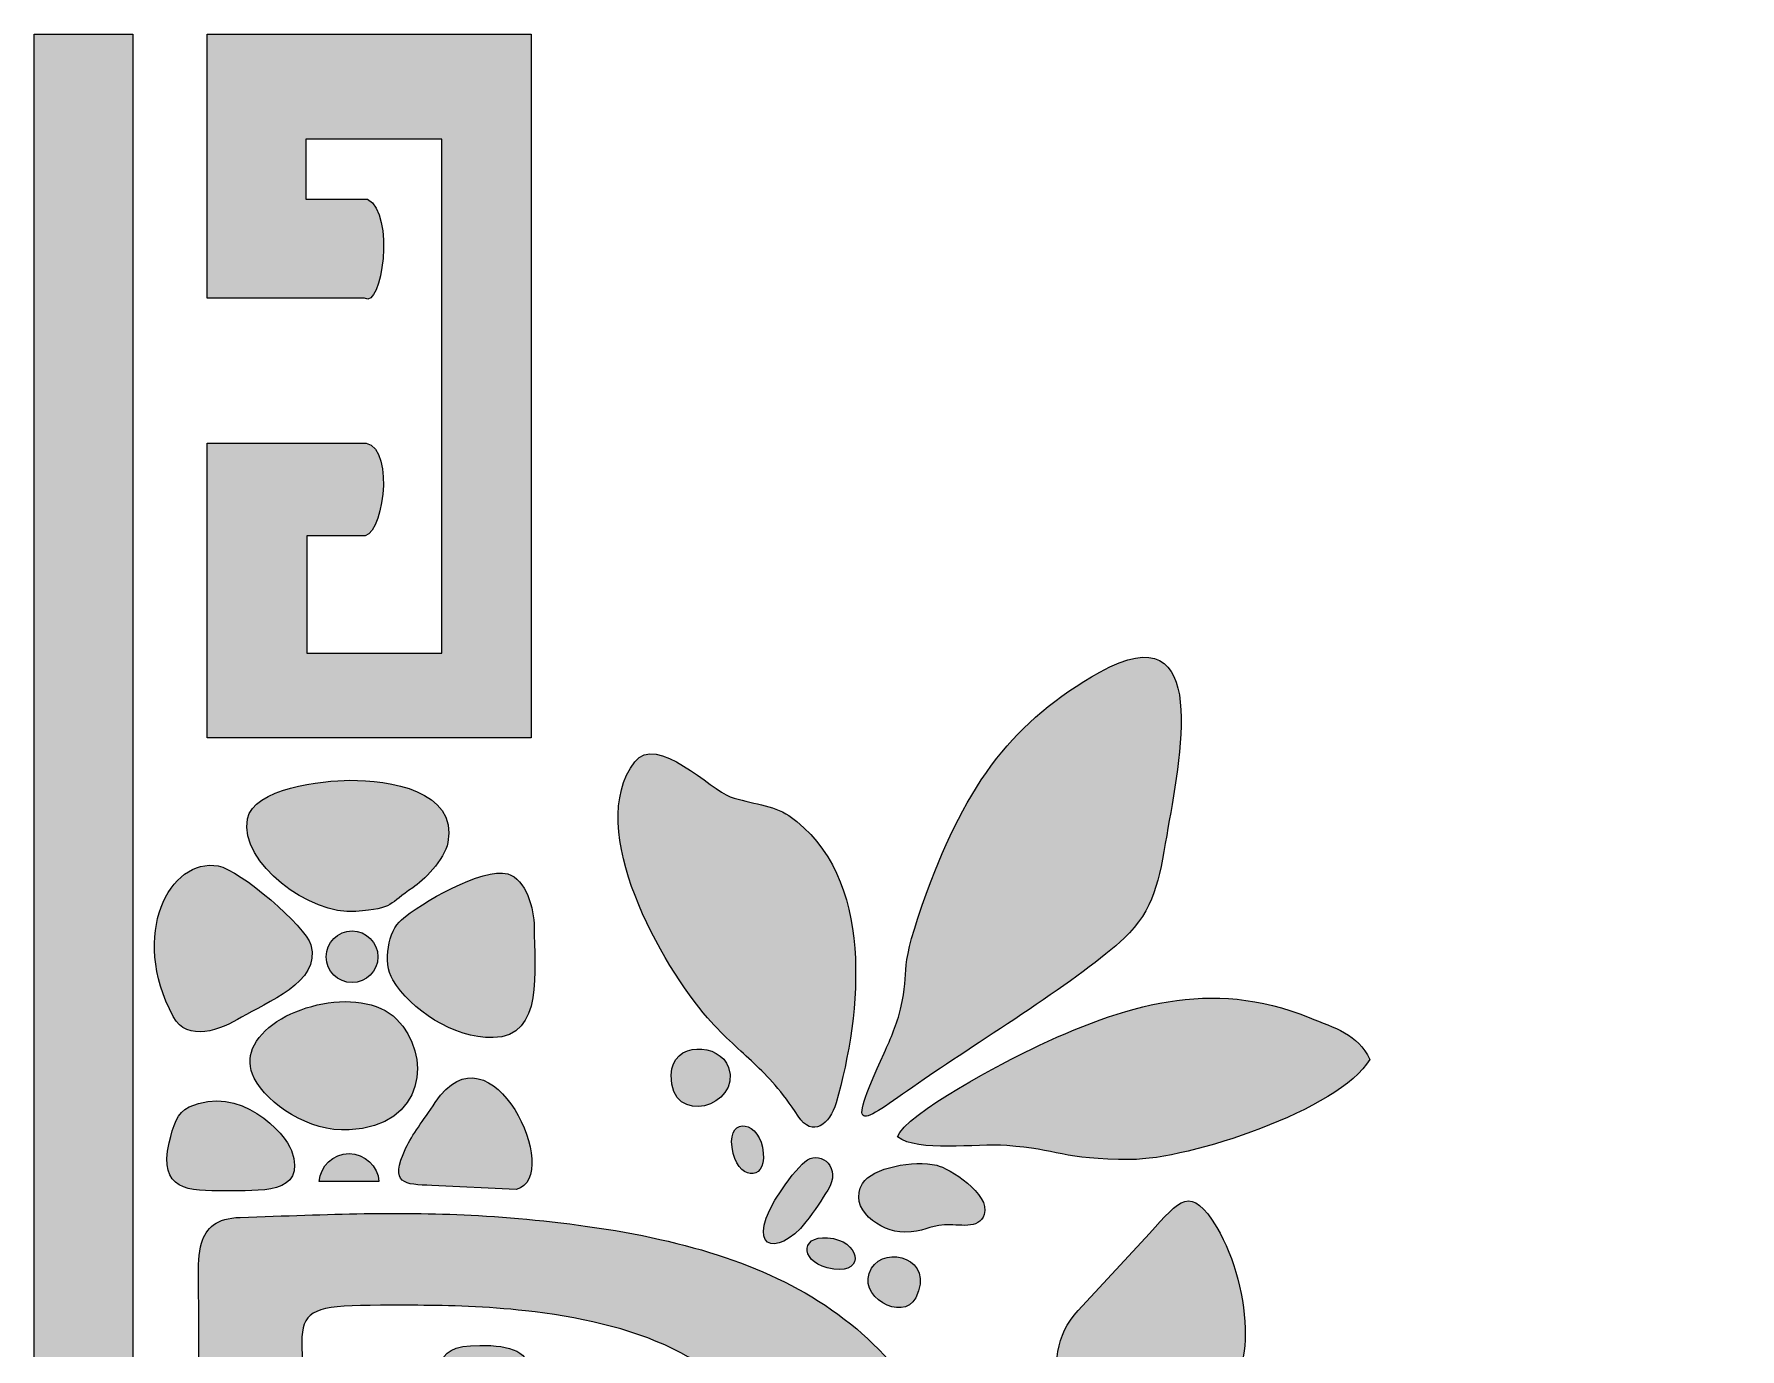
# Model space of a CAD drawing. Header units: inches. Extents: x -184 to 779, y -61 to 902.
# Drawn here: x -184 to 108.8, y 676.2 to 901.8 of the extents above; entities that cross this region are included whole.
import ezdxf

# ---------------------------------------------------------------- set-up
doc = ezdxf.new("R2010")
doc.units = ezdxf.units.IN
doc.header["$MEASUREMENT"] = 0
doc.layers.add('图层 1', color=7, linetype='Continuous')

# ---------------------------------------------------------------- blocks, each defined once
blk = doc.blocks.new('block 2')
at = {"layer": '图层 1', "true_color": 0xffffff}
h = blk.add_hatch(color=7, dxfattribs=at)
h.dxf.hatch_style = 2
edge = h.paths.add_edge_path()
edge.add_spline(control_points=[(145.19, 27.22), (145.19, 27.22), (75.01, 27.22), (75.01, 27.22), (80.39, 20.59), (79.81, 18.74), (81.5, 10.53), (81.5, 10.53), (128.64, 10.53), (128.64, 10.53), (128.64, 10.53), (128.64, -43.85), (128.64, -43.85), (128.64, -43.85), (-3.48, -43.85), (-3.48, -43.85), (-3.48, -43.85), (-3.48, -30.03), (-3.48, -30.03), (-3.48, -28.47), (-4.75, -27.2), (-6.31, -27.2), (-6.31, -27.2), (-15.21, -27.2), (-15.21, -27.2), (-16.77, -27.2), (-18.04, -28.47), (-18.04, -30.03), (-18.04, -30.03), (-18.04, -43.85), (-18.04, -43.85), (-18.04, -43.85), (-167.01, -43.85), (-167.01, -43.85), (-167.01, -43.85), (-167.01, 104.8), (-167.01, 104.8), (-167.01, 104.8), (-153.7, 104.8), (-153.7, 104.8), (-152.15, 104.8), (-150.88, 106.07), (-150.88, 107.62), (-150.88, 107.62), (-150.88, 116.54), (-150.88, 116.54), (-150.88, 118.08), (-152.15, 119.36), (-153.7, 119.36), (-153.7, 119.36), (-167.01, 119.36), (-167.01, 119.36), (-167.01, 119.36), (-167.01, 251.48), (-167.01, 251.48), (-167.01, 251.48), (-113.15, 251.48), (-113.15, 251.48), (-113.15, 251.48), (-113.15, 204.33), (-113.15, 204.33), (-104.94, 202.65), (-103.08, 203.23), (-96.46, 197.85), (-96.46, 197.85), (-96.46, 268.03), (-96.46, 268.03), (-96.46, 268.03), (-167.01, 268.03), (-167.01, 268.03), (-167.01, 268.03), (-167.01, 901.77), (-167.01, 901.77), (-167.01, 901.77), (-183.96, 901.77), (-183.96, 901.77), (-183.96, 901.77), (-183.96, -52.32), (-183.96, -52.32), (-183.96, -52.32), (-183.96, -60.8), (-183.96, -60.8), (-183.96, -60.8), (-175.49, -60.8), (-175.49, -60.8), (-175.49, -60.8), (778.94, -60.8), (778.94, -60.8), (778.94, -60.8), (778.94, -43.85), (778.94, -43.85), (778.94, -43.85), (145.19, -43.85), (145.19, -43.85), (145.19, -43.85), (145.19, 27.22), (145.19, 27.22)], knot_values=[0, 0, 0, 0, 1, 1, 1, 2, 2, 2, 3, 3, 3, 4, 4, 4, 5, 5, 5, 6, 6, 6, 7, 7, 7, 8, 8, 8, 9, 9, 9, 10, 10, 10, 11, 11, 11, 12, 12, 12, 13, 13, 13, 14, 14, 14, 15, 15, 15, 16, 16, 16, 17, 17, 17, 18, 18, 18, 19, 19, 19, 20, 20, 20, 21, 21, 21, 22, 22, 22, 23, 23, 23, 24, 24, 24, 25, 25, 25, 26, 26, 26, 27, 27, 27, 28, 28, 28, 29, 29, 29, 30, 30, 30, 31, 31, 31, 32, 32, 32, 32], degree=3, periodic=1)
h = blk.add_hatch(color=7, dxfattribs=at)
h.dxf.hatch_style = 2
edge = h.paths.add_edge_path()
edge.add_spline(control_points=[(-98.65, 901.8), (-98.65, 901.8), (-154.26, 901.8), (-154.26, 901.8), (-154.26, 901.8), (-154.26, 856.51), (-154.26, 856.51), (-154.26, 856.51), (-127.25, 856.51), (-127.25, 856.51), (-124.26, 854.45), (-121.96, 871.02), (-126.72, 873.46), (-126.72, 873.46), (-137.32, 873.46), (-137.32, 873.46), (-137.32, 873.46), (-137.32, 883.79), (-137.32, 883.79), (-137.32, 883.79), (-114.01, 883.79), (-114.01, 883.79), (-114.01, 883.79), (-114.01, 795.6), (-114.01, 795.6), (-114.01, 795.6), (-137.18, 795.6), (-137.18, 795.6), (-137.18, 795.6), (-137.18, 815.73), (-137.18, 815.73), (-137.18, 815.73), (-127.78, 815.73), (-127.78, 815.73), (-124.24, 814.68), (-121.82, 830.48), (-126.98, 831.62), (-126.98, 831.62), (-154.27, 831.62), (-154.27, 831.62), (-154.27, 831.62), (-154.27, 781.03), (-154.27, 781.03), (-154.27, 781.03), (-98.65, 781.03), (-98.65, 781.03), (-98.65, 781.03), (-98.65, 901.8), (-98.65, 901.8)], knot_values=[0, 0, 0, 0, 1, 1, 1, 2, 2, 2, 3, 3, 3, 4, 4, 4, 5, 5, 5, 6, 6, 6, 7, 7, 7, 8, 8, 8, 9, 9, 9, 10, 10, 10, 11, 11, 11, 12, 12, 12, 13, 13, 13, 14, 14, 14, 15, 15, 15, 16, 16, 16, 16], degree=3, periodic=1)
h = blk.add_hatch(color=7, dxfattribs=at)
h.dxf.hatch_style = 2
edge = h.paths.add_edge_path()
edge.add_spline(control_points=[(-31.2, 722.48), (-21.9, 728.86), (-3.91, 739.98), (3.12, 746.67), (8.27, 751.56), (9.12, 756.64), (10.43, 764.3), (12.62, 777.17), (18.31, 803.11), (-1.07, 792.31), (-8.59, 788.12), (-14.22, 783.27), (-18.7, 777.56), (-23.74, 771.15), (-27.35, 763.68), (-30.61, 754.85), (-35.96, 740.39), (-33.48, 742.05), (-35.25, 734.52), (-35.83, 732.05), (-36.92, 729.46), (-38.06, 726.97), (-45.15, 711.51), (-42.08, 715.03), (-31.2, 722.48)], knot_values=[0, 0, 0, 0, 1, 1, 1, 2, 2, 2, 3, 3, 3, 4, 4, 4, 5, 5, 5, 6, 6, 6, 7, 7, 7, 8, 8, 8, 8], degree=3, periodic=1)
h = blk.add_hatch(color=7, dxfattribs=at)
h.dxf.hatch_style = 2
edge = h.paths.add_edge_path()
edge.add_spline(control_points=[(-60.4, 725.2), (-57.98, 722.94), (-55.64, 720.48), (-52.81, 716.12), (-50.39, 712.36), (-47.36, 714.75), (-46.31, 718.43), (-41.9, 733.87), (-39.49, 757.38), (-54.43, 767.7), (-57.18, 769.61), (-60.88, 769.65), (-64.48, 770.95), (-67.75, 772.14), (-77.16, 781.81), (-80.87, 776.94), (-89.65, 765.4), (-76.14, 741.87), (-68.36, 733.02), (-65.27, 729.5), (-62.79, 727.45), (-60.4, 725.2)], knot_values=[0, 0, 0, 0, 1, 1, 1, 2, 2, 2, 3, 3, 3, 4, 4, 4, 5, 5, 5, 6, 6, 6, 7, 7, 7, 7], degree=3, periodic=1)
h = blk.add_hatch(color=7, dxfattribs=at)
h.dxf.hatch_style = 2
edge = h.paths.add_edge_path()
edge.add_spline(control_points=[(-128.74, 751.24), (-122.08, 751.78), (-123.09, 752.61), (-118.97, 755.34), (-117.24, 756.48), (-113.52, 760.08), (-112.95, 763.11), (-111.25, 772.08), (-123.11, 773.77), (-129.79, 773.77), (-134.45, 773.77), (-146.39, 772.38), (-147.34, 767.13), (-148.7, 759.57), (-136.64, 750.61), (-128.74, 751.24)], knot_values=[0, 0, 0, 0, 1, 1, 1, 2, 2, 2, 3, 3, 3, 4, 4, 4, 5, 5, 5, 5], degree=3, periodic=1)
h = blk.add_hatch(color=7, dxfattribs=at)
h.dxf.hatch_style = 2
edge = h.paths.add_edge_path()
edge.add_spline(control_points=[(-148.35, 733.12), (-144.31, 735.62), (-134.57, 739.02), (-136.47, 745.54), (-137.39, 748.69), (-148.58, 758.39), (-152.37, 759.07), (-160.63, 760.53), (-167.66, 747.33), (-160.08, 733.21), (-157.68, 728.73), (-151.91, 730.93), (-148.35, 733.12)], knot_values=[0, 0, 0, 0, 1, 1, 1, 2, 2, 2, 3, 3, 3, 4, 4, 4, 4], degree=3, periodic=1)
h = blk.add_hatch(color=7, dxfattribs=at)
h.dxf.hatch_style = 2
edge = h.paths.add_edge_path()
edge.add_spline(control_points=[(-102.68, 757.69), (-107.03, 758.9), (-117.68, 752.62), (-120.93, 749.83), (-123.08, 747.99), (-124.24, 742.58), (-122.39, 739.51), (-119.32, 734.45), (-112.06, 729.5), (-105.19, 729.62), (-96.41, 729.77), (-98.14, 741.26), (-98.14, 748.6), (-98.14, 751.68), (-99.55, 756.82), (-102.68, 757.69)], knot_values=[0, 0, 0, 0, 1, 1, 1, 2, 2, 2, 3, 3, 3, 4, 4, 4, 5, 5, 5, 5], degree=3, periodic=1)
h = blk.add_hatch(color=7, dxfattribs=at)
h.dxf.hatch_style = 2
edge = h.paths.add_edge_path()
edge.add_spline(control_points=[(-129.39, 739.05), (-126.94, 739.05), (-124.96, 741.03), (-124.96, 743.48), (-124.96, 745.93), (-126.94, 747.92), (-129.39, 747.92), (-131.84, 747.92), (-133.83, 745.93), (-133.83, 743.48), (-133.83, 741.03), (-131.84, 739.05), (-129.39, 739.05)], knot_values=[0, 0, 0, 0, 1, 1, 1, 2, 2, 2, 3, 3, 3, 4, 4, 4, 4], degree=3, periodic=1)
h = blk.add_hatch(color=7, dxfattribs=at)
h.dxf.hatch_style = 2
edge = h.paths.add_edge_path()
edge.add_spline(control_points=[(-146.46, 727.74), (-147.1, 726.17), (-147.08, 724.44), (-146.17, 722.66), (-143.87, 718.15), (-136.83, 713.45), (-129.91, 713.77), (-116.75, 714.38), (-115.66, 726.77), (-121.75, 732.8), (-127.95, 738.94), (-143.65, 734.79), (-146.46, 727.74)], knot_values=[0, 0, 0, 0, 1, 1, 1, 2, 2, 2, 3, 3, 3, 4, 4, 4, 4], degree=3, periodic=1)
h = blk.add_hatch(color=7, dxfattribs=at)
h.dxf.hatch_style = 2
edge = h.paths.add_edge_path()
edge.add_spline(control_points=[(-35.8, 712.57), (-32.21, 709.91), (-22.39, 711.48), (-17.03, 711.09), (-8.19, 710.46), (-7.58, 708.69), (4.25, 708.69), (14.2, 708.69), (40.04, 717.15), (45.3, 725.86), (43.24, 730.27), (39.3, 731.27), (34.86, 733.07), (17.94, 739.94), (3.26, 735.25), (-12.91, 727.6), (-16.6, 725.86), (-34.59, 716.46), (-35.8, 712.57)], knot_values=[0, 0, 0, 0, 1, 1, 1, 2, 2, 2, 3, 3, 3, 4, 4, 4, 5, 5, 5, 6, 6, 6, 6], degree=3, periodic=1)
h = blk.add_hatch(color=7, dxfattribs=at)
h.dxf.hatch_style = 2
edge = h.paths.add_edge_path()
edge.add_spline(control_points=[(-115.69, 704.23), (-115.69, 704.23), (-101.21, 703.54), (-101.21, 703.54), (-92.95, 705.75), (-105.53, 732.96), (-115.1, 718.49), (-117.2, 715.32), (-119.09, 712.98), (-120.16, 710.68), (-123.1, 704.36), (-120.37, 704.45), (-115.69, 704.23)], knot_values=[0, 0, 0, 0, 1, 1, 1, 2, 2, 2, 3, 3, 3, 4, 4, 4, 4], degree=3, periodic=1)
h = blk.add_hatch(color=7, dxfattribs=at)
h.dxf.hatch_style = 2
edge = h.paths.add_edge_path()
edge.add_spline(control_points=[(-74.64, 723.19), (-74.76, 714.08), (-62.54, 717.85), (-64.76, 724.51), (-66.16, 728.7), (-74.55, 729.16), (-74.64, 723.19)], knot_values=[0, 0, 0, 0, 1, 1, 1, 2, 2, 2, 2], degree=3, periodic=1)
h = blk.add_hatch(color=7, dxfattribs=at)
h.dxf.hatch_style = 2
edge = h.paths.add_edge_path()
edge.add_spline(control_points=[(-157.37, 717.71), (-159.38, 716.77), (-160.11, 714.5), (-160.78, 711.56), (-162.65, 703.47), (-157.58, 703.22), (-151.07, 703.33), (-145.61, 703.42), (-137.04, 702.5), (-139.78, 710.23), (-140.8, 713.15), (-148.71, 721.78), (-157.37, 717.71)], knot_values=[0, 0, 0, 0, 1, 1, 1, 2, 2, 2, 3, 3, 3, 4, 4, 4, 4], degree=3, periodic=1)
h = blk.add_hatch(color=7, dxfattribs=at)
h.dxf.hatch_style = 2
edge = h.paths.add_edge_path()
edge.add_spline(control_points=[(-63.96, 709.71), (-62.73, 704.8), (-57.79, 705.1), (-58.95, 710.79), (-59.96, 715.72), (-65.55, 716.06), (-63.96, 709.71)], knot_values=[0, 0, 0, 0, 1, 1, 1, 2, 2, 2, 2], degree=3, periodic=1)
h = blk.add_hatch(color=7, dxfattribs=at)
h.dxf.hatch_style = 2
edge = h.paths.add_edge_path()
edge.add_spline(control_points=[(-135.04, 704.9), (-135.04, 704.9), (-124.78, 704.9), (-124.78, 704.9), (-124.95, 707.58), (-127.18, 709.71), (-129.91, 709.71), (-132.64, 709.71), (-134.87, 707.58), (-135.04, 704.9)], knot_values=[0, 0, 0, 0, 1, 1, 1, 2, 2, 2, 3, 3, 3, 3], degree=3, periodic=1)
h = blk.add_hatch(color=7, dxfattribs=at)
h.dxf.hatch_style = 2
edge = h.paths.add_edge_path()
edge.add_spline(control_points=[(-51.48, 697.99), (-50, 699.85), (-48.7, 701.97), (-47.75, 703.46), (-45.29, 707.33), (-48.84, 710.1), (-51.22, 708.64), (-52.31, 707.97), (-54.05, 705.85), (-55.65, 703.51), (-62.62, 693.31), (-56.56, 691.58), (-51.48, 697.99)], knot_values=[0, 0, 0, 0, 1, 1, 1, 2, 2, 2, 3, 3, 3, 4, 4, 4, 4], degree=3, periodic=1)
h = blk.add_hatch(color=7, dxfattribs=at)
h.dxf.hatch_style = 2
edge = h.paths.add_edge_path()
edge.add_spline(control_points=[(-34.58, 696.23), (-31.24, 696.23), (-30.49, 697.32), (-27.69, 697.5), (-25.29, 697.64), (-21.79, 696.57), (-20.9, 699.26), (-19.71, 702.83), (-27.01, 707.24), (-29.05, 707.72), (-32.91, 708.64), (-40.14, 707.32), (-41.77, 704.61), (-44.35, 700.33), (-38.8, 696.23), (-34.58, 696.23)], knot_values=[0, 0, 0, 0, 1, 1, 1, 2, 2, 2, 3, 3, 3, 4, 4, 4, 5, 5, 5, 5], degree=3, periodic=1)
h = blk.add_hatch(color=7, dxfattribs=at)
h.dxf.hatch_style = 2
edge = h.paths.add_edge_path()
edge.add_spline(control_points=[(23.92, 678.55), (23.92, 684.67), (22.15, 691.88), (19.04, 697.02), (14.55, 704.48), (12.77, 701.84), (7.5, 696.02), (7.5, 696.02), (-4.78, 682.79), (-4.78, 682.79), (-12.7, 674.33), (-5.66, 661.44), (-3.95, 654.39), (-2.13, 646.9), (-3.54, 633.75), (6.47, 642.55), (15.58, 650.55), (23.92, 669.84), (23.92, 678.55)], knot_values=[0, 0, 0, 0, 1, 1, 1, 2, 2, 2, 3, 3, 3, 4, 4, 4, 5, 5, 5, 6, 6, 6, 6], degree=3, periodic=1)
h = blk.add_hatch(color=7, dxfattribs=at)
h.dxf.hatch_style = 2
edge = h.paths.add_edge_path()
edge.add_spline(control_points=[(-148.59, 698.77), (-152.68, 698.62), (-154.46, 696.98), (-155.22, 694.36), (-155.73, 692.64), (-155.78, 690.48), (-155.75, 688.04), (-155.59, 673.69), (-155.88, 660.06), (-155.45, 645.49), (-155.16, 641.45), (-155.65, 639.18), (-151.62, 638.61), (-148.41, 638.16), (-144.56, 638.33), (-141.93, 638.39), (-135.19, 638.57), (-103.1, 637.39), (-99.95, 638.52), (-96.68, 640.08), (-98.58, 666.55), (-98.65, 671.56), (-98.89, 675.85), (-102.09, 676.81), (-107.46, 676.81), (-116.69, 676.81), (-114.11, 672.28), (-114.16, 662.61), (-114.16, 659.06), (-114.03, 657.55), (-116.96, 656.74), (-120.52, 655.75), (-137.3, 653.65), (-137.3, 659.95), (-137.3, 684.51), (-143.77, 683.68), (-118.09, 683.68), (-112.84, 683.68), (-106.34, 683.48), (-99.6, 682.74), (-82.09, 680.79), (-62.97, 675.09), (-59.9, 659.32), (-56.42, 641.54), (-67.94, 636.9), (-49.96, 635.21), (-46.5, 634.88), (-42.5, 634.6), (-38.55, 634.47), (-28.52, 634.14), (-18.74, 634.78), (-18.63, 638.14), (-18.18, 650.64), (-33.32, 671.74), (-42.77, 679.63), (-54, 688.99), (-67.49, 693.57), (-84.16, 696.51), (-92.89, 697.9), (-100.49, 698.68), (-107.68, 699.08), (-121.03, 699.83), (-133.05, 699.31), (-148.59, 698.77)], knot_values=[0, 0, 0, 0, 1, 1, 1, 2, 2, 2, 3, 3, 3, 4, 4, 4, 5, 5, 5, 6, 6, 6, 7, 7, 7, 8, 8, 8, 9, 9, 9, 10, 10, 10, 11, 11, 11, 12, 12, 12, 13, 13, 13, 14, 14, 14, 15, 15, 15, 16, 16, 16, 17, 17, 17, 18, 18, 18, 19, 19, 19, 20, 20, 20, 21, 21, 21, 21], degree=3, periodic=1)
h = blk.add_hatch(color=7, dxfattribs=at)
h.dxf.hatch_style = 2
edge = h.paths.add_edge_path()
edge.add_spline(control_points=[(-47.84, 690.1), (-41.48, 688.52), (-41.82, 694.11), (-46.76, 695.12), (-52.44, 696.28), (-52.74, 691.33), (-47.84, 690.1)], knot_values=[0, 0, 0, 0, 1, 1, 1, 2, 2, 2, 2], degree=3, periodic=1)
h = blk.add_hatch(color=7, dxfattribs=at)
h.dxf.hatch_style = 2
edge = h.paths.add_edge_path()
edge.add_spline(control_points=[(-40.25, 690.03), (-43.1, 685.22), (-34.77, 680.75), (-32.65, 684.94), (-29.21, 691.77), (-37.86, 694.07), (-40.25, 690.03)], knot_values=[0, 0, 0, 0, 1, 1, 1, 2, 2, 2, 2], degree=3, periodic=1)
at = {"layer": '图层 1', "lineweight": 0}
for points, knots in [([(145.19, 27.22), (145.19, 27.22), (75.01, 27.22), (75.01, 27.22), (80.39, 20.59), (79.81, 18.74), (81.5, 10.53), (81.5, 10.53), (128.64, 10.53), (128.64, 10.53), (128.64, 10.53), (128.64, -43.85), (128.64, -43.85), (128.64, -43.85), (-3.48, -43.85), (-3.48, -43.85), (-3.48, -43.85), (-3.48, -30.03), (-3.48, -30.03), (-3.48, -28.47), (-4.75, -27.2), (-6.31, -27.2), (-6.31, -27.2), (-15.21, -27.2), (-15.21, -27.2), (-16.77, -27.2), (-18.04, -28.47), (-18.04, -30.03), (-18.04, -30.03), (-18.04, -43.85), (-18.04, -43.85), (-18.04, -43.85), (-167.01, -43.85), (-167.01, -43.85), (-167.01, -43.85), (-167.01, 104.8), (-167.01, 104.8), (-167.01, 104.8), (-153.7, 104.8), (-153.7, 104.8), (-152.15, 104.8), (-150.88, 106.07), (-150.88, 107.62), (-150.88, 107.62), (-150.88, 116.54), (-150.88, 116.54), (-150.88, 118.08), (-152.15, 119.36), (-153.7, 119.36), (-153.7, 119.36), (-167.01, 119.36), (-167.01, 119.36), (-167.01, 119.36), (-167.01, 251.48), (-167.01, 251.48), (-167.01, 251.48), (-113.15, 251.48), (-113.15, 251.48), (-113.15, 251.48), (-113.15, 204.33), (-113.15, 204.33), (-104.94, 202.65), (-103.08, 203.23), (-96.46, 197.85), (-96.46, 197.85), (-96.46, 268.03), (-96.46, 268.03), (-96.46, 268.03), (-167.01, 268.03), (-167.01, 268.03), (-167.01, 268.03), (-167.01, 901.77), (-167.01, 901.77), (-167.01, 901.77), (-183.96, 901.77), (-183.96, 901.77), (-183.96, 901.77), (-183.96, -52.32), (-183.96, -52.32), (-183.96, -52.32), (-183.96, -60.8), (-183.96, -60.8), (-183.96, -60.8), (-175.49, -60.8), (-175.49, -60.8), (-175.49, -60.8), (778.94, -60.8), (778.94, -60.8), (778.94, -60.8), (778.94, -43.85), (778.94, -43.85), (778.94, -43.85), (145.19, -43.85), (145.19, -43.85), (145.19, -43.85), (145.19, 27.22), (145.19, 27.22)], [0, 0, 0, 0, 1, 1, 1, 2, 2, 2, 3, 3, 3, 4, 4, 4, 5, 5, 5, 6, 6, 6, 7, 7, 7, 8, 8, 8, 9, 9, 9, 10, 10, 10, 11, 11, 11, 12, 12, 12, 13, 13, 13, 14, 14, 14, 15, 15, 15, 16, 16, 16, 17, 17, 17, 18, 18, 18, 19, 19, 19, 20, 20, 20, 21, 21, 21, 22, 22, 22, 23, 23, 23, 24, 24, 24, 25, 25, 25, 26, 26, 26, 27, 27, 27, 28, 28, 28, 29, 29, 29, 30, 30, 30, 31, 31, 31, 32, 32, 32, 32]), ([(-98.65, 901.8), (-98.65, 901.8), (-154.26, 901.8), (-154.26, 901.8), (-154.26, 901.8), (-154.26, 856.51), (-154.26, 856.51), (-154.26, 856.51), (-127.25, 856.51), (-127.25, 856.51), (-124.26, 854.45), (-121.96, 871.02), (-126.72, 873.46), (-126.72, 873.46), (-137.32, 873.46), (-137.32, 873.46), (-137.32, 873.46), (-137.32, 883.79), (-137.32, 883.79), (-137.32, 883.79), (-114.01, 883.79), (-114.01, 883.79), (-114.01, 883.79), (-114.01, 795.6), (-114.01, 795.6), (-114.01, 795.6), (-137.18, 795.6), (-137.18, 795.6), (-137.18, 795.6), (-137.18, 815.73), (-137.18, 815.73), (-137.18, 815.73), (-127.78, 815.73), (-127.78, 815.73), (-124.24, 814.68), (-121.82, 830.48), (-126.98, 831.62), (-126.98, 831.62), (-154.27, 831.62), (-154.27, 831.62), (-154.27, 831.62), (-154.27, 781.03), (-154.27, 781.03), (-154.27, 781.03), (-98.65, 781.03), (-98.65, 781.03), (-98.65, 781.03), (-98.65, 901.8), (-98.65, 901.8)], [0, 0, 0, 0, 1, 1, 1, 2, 2, 2, 3, 3, 3, 4, 4, 4, 5, 5, 5, 6, 6, 6, 7, 7, 7, 8, 8, 8, 9, 9, 9, 10, 10, 10, 11, 11, 11, 12, 12, 12, 13, 13, 13, 14, 14, 14, 15, 15, 15, 16, 16, 16, 16]), ([(-31.2, 722.48), (-21.9, 728.86), (-3.91, 739.98), (3.12, 746.67), (8.27, 751.56), (9.12, 756.64), (10.43, 764.3), (12.62, 777.17), (18.31, 803.11), (-1.07, 792.31), (-8.59, 788.12), (-14.22, 783.27), (-18.7, 777.56), (-23.74, 771.15), (-27.35, 763.68), (-30.61, 754.85), (-35.96, 740.39), (-33.48, 742.05), (-35.25, 734.52), (-35.83, 732.05), (-36.92, 729.46), (-38.06, 726.97), (-45.15, 711.51), (-42.08, 715.03), (-31.2, 722.48)], [0, 0, 0, 0, 1, 1, 1, 2, 2, 2, 3, 3, 3, 4, 4, 4, 5, 5, 5, 6, 6, 6, 7, 7, 7, 8, 8, 8, 8]), ([(-60.4, 725.2), (-57.98, 722.94), (-55.64, 720.48), (-52.81, 716.12), (-50.39, 712.36), (-47.36, 714.75), (-46.31, 718.43), (-41.9, 733.87), (-39.49, 757.38), (-54.43, 767.7), (-57.18, 769.61), (-60.88, 769.65), (-64.48, 770.95), (-67.75, 772.14), (-77.16, 781.81), (-80.87, 776.94), (-89.65, 765.4), (-76.14, 741.87), (-68.36, 733.02), (-65.27, 729.5), (-62.79, 727.45), (-60.4, 725.2)], [0, 0, 0, 0, 1, 1, 1, 2, 2, 2, 3, 3, 3, 4, 4, 4, 5, 5, 5, 6, 6, 6, 7, 7, 7, 7]), ([(-128.74, 751.24), (-122.08, 751.78), (-123.09, 752.61), (-118.97, 755.34), (-117.24, 756.48), (-113.52, 760.08), (-112.95, 763.11), (-111.25, 772.08), (-123.11, 773.77), (-129.79, 773.77), (-134.45, 773.77), (-146.39, 772.38), (-147.34, 767.13), (-148.7, 759.57), (-136.64, 750.61), (-128.74, 751.24)], [0, 0, 0, 0, 1, 1, 1, 2, 2, 2, 3, 3, 3, 4, 4, 4, 5, 5, 5, 5]), ([(-148.35, 733.12), (-144.31, 735.62), (-134.57, 739.02), (-136.47, 745.54), (-137.39, 748.69), (-148.58, 758.39), (-152.37, 759.07), (-160.63, 760.53), (-167.66, 747.33), (-160.08, 733.21), (-157.68, 728.73), (-151.91, 730.93), (-148.35, 733.12)], [0, 0, 0, 0, 1, 1, 1, 2, 2, 2, 3, 3, 3, 4, 4, 4, 4]), ([(-102.68, 757.69), (-107.03, 758.9), (-117.68, 752.62), (-120.93, 749.83), (-123.08, 747.99), (-124.24, 742.58), (-122.39, 739.51), (-119.32, 734.45), (-112.06, 729.5), (-105.19, 729.62), (-96.41, 729.77), (-98.14, 741.26), (-98.14, 748.6), (-98.14, 751.68), (-99.55, 756.82), (-102.68, 757.69)], [0, 0, 0, 0, 1, 1, 1, 2, 2, 2, 3, 3, 3, 4, 4, 4, 5, 5, 5, 5]), ([(-129.39, 739.05), (-126.94, 739.05), (-124.96, 741.03), (-124.96, 743.48), (-124.96, 745.93), (-126.94, 747.92), (-129.39, 747.92), (-131.84, 747.92), (-133.83, 745.93), (-133.83, 743.48), (-133.83, 741.03), (-131.84, 739.05), (-129.39, 739.05)], [0, 0, 0, 0, 1, 1, 1, 2, 2, 2, 3, 3, 3, 4, 4, 4, 4]), ([(-146.46, 727.74), (-147.1, 726.17), (-147.08, 724.44), (-146.17, 722.66), (-143.87, 718.15), (-136.83, 713.45), (-129.91, 713.77), (-116.75, 714.38), (-115.66, 726.77), (-121.75, 732.8), (-127.95, 738.94), (-143.65, 734.79), (-146.46, 727.74)], [0, 0, 0, 0, 1, 1, 1, 2, 2, 2, 3, 3, 3, 4, 4, 4, 4]), ([(-35.8, 712.57), (-32.21, 709.91), (-22.39, 711.48), (-17.03, 711.09), (-8.19, 710.46), (-7.58, 708.69), (4.25, 708.69), (14.2, 708.69), (40.04, 717.15), (45.3, 725.86), (43.24, 730.27), (39.3, 731.27), (34.86, 733.07), (17.94, 739.94), (3.26, 735.25), (-12.91, 727.6), (-16.6, 725.86), (-34.59, 716.46), (-35.8, 712.57)], [0, 0, 0, 0, 1, 1, 1, 2, 2, 2, 3, 3, 3, 4, 4, 4, 5, 5, 5, 6, 6, 6, 6]), ([(-115.69, 704.23), (-115.69, 704.23), (-101.21, 703.54), (-101.21, 703.54), (-92.95, 705.75), (-105.53, 732.96), (-115.1, 718.49), (-117.2, 715.32), (-119.09, 712.98), (-120.16, 710.68), (-123.1, 704.36), (-120.37, 704.45), (-115.69, 704.23)], [0, 0, 0, 0, 1, 1, 1, 2, 2, 2, 3, 3, 3, 4, 4, 4, 4]), ([(-74.64, 723.19), (-74.76, 714.08), (-62.54, 717.85), (-64.76, 724.51), (-66.16, 728.7), (-74.55, 729.16), (-74.64, 723.19)], [0, 0, 0, 0, 1, 1, 1, 2, 2, 2, 2]), ([(-157.37, 717.71), (-159.38, 716.77), (-160.11, 714.5), (-160.78, 711.56), (-162.65, 703.47), (-157.58, 703.22), (-151.07, 703.33), (-145.61, 703.42), (-137.04, 702.5), (-139.78, 710.23), (-140.8, 713.15), (-148.71, 721.78), (-157.37, 717.71)], [0, 0, 0, 0, 1, 1, 1, 2, 2, 2, 3, 3, 3, 4, 4, 4, 4]), ([(-63.96, 709.71), (-62.73, 704.8), (-57.79, 705.1), (-58.95, 710.79), (-59.96, 715.72), (-65.55, 716.06), (-63.96, 709.71)], [0, 0, 0, 0, 1, 1, 1, 2, 2, 2, 2]), ([(-135.04, 704.9), (-135.04, 704.9), (-124.78, 704.9), (-124.78, 704.9), (-124.95, 707.58), (-127.18, 709.71), (-129.91, 709.71), (-132.64, 709.71), (-134.87, 707.58), (-135.04, 704.9)], [0, 0, 0, 0, 1, 1, 1, 2, 2, 2, 3, 3, 3, 3]), ([(-51.48, 697.99), (-50, 699.85), (-48.7, 701.97), (-47.75, 703.46), (-45.29, 707.33), (-48.84, 710.1), (-51.22, 708.64), (-52.31, 707.97), (-54.05, 705.85), (-55.65, 703.51), (-62.62, 693.31), (-56.56, 691.58), (-51.48, 697.99)], [0, 0, 0, 0, 1, 1, 1, 2, 2, 2, 3, 3, 3, 4, 4, 4, 4]), ([(-34.58, 696.23), (-31.24, 696.23), (-30.49, 697.32), (-27.69, 697.5), (-25.29, 697.64), (-21.79, 696.57), (-20.9, 699.26), (-19.71, 702.83), (-27.01, 707.24), (-29.05, 707.72), (-32.91, 708.64), (-40.14, 707.32), (-41.77, 704.61), (-44.35, 700.33), (-38.8, 696.23), (-34.58, 696.23)], [0, 0, 0, 0, 1, 1, 1, 2, 2, 2, 3, 3, 3, 4, 4, 4, 5, 5, 5, 5]), ([(23.92, 678.55), (23.92, 684.67), (22.15, 691.88), (19.04, 697.02), (14.55, 704.48), (12.77, 701.84), (7.5, 696.02), (7.5, 696.02), (-4.78, 682.79), (-4.78, 682.79), (-12.7, 674.33), (-5.66, 661.44), (-3.95, 654.39), (-2.13, 646.9), (-3.54, 633.75), (6.47, 642.55), (15.58, 650.55), (23.92, 669.84), (23.92, 678.55)], [0, 0, 0, 0, 1, 1, 1, 2, 2, 2, 3, 3, 3, 4, 4, 4, 5, 5, 5, 6, 6, 6, 6]), ([(-148.59, 698.77), (-152.68, 698.62), (-154.46, 696.98), (-155.22, 694.36), (-155.73, 692.64), (-155.78, 690.48), (-155.75, 688.04), (-155.59, 673.69), (-155.88, 660.06), (-155.45, 645.49), (-155.16, 641.45), (-155.65, 639.18), (-151.62, 638.61), (-148.41, 638.16), (-144.56, 638.33), (-141.93, 638.39), (-135.19, 638.57), (-103.1, 637.39), (-99.95, 638.52), (-96.68, 640.08), (-98.58, 666.55), (-98.65, 671.56), (-98.89, 675.85), (-102.09, 676.81), (-107.46, 676.81), (-116.69, 676.81), (-114.11, 672.28), (-114.16, 662.61), (-114.16, 659.06), (-114.03, 657.55), (-116.96, 656.74), (-120.52, 655.75), (-137.3, 653.65), (-137.3, 659.95), (-137.3, 684.51), (-143.77, 683.68), (-118.09, 683.68), (-112.84, 683.68), (-106.34, 683.48), (-99.6, 682.74), (-82.09, 680.79), (-62.97, 675.09), (-59.9, 659.32), (-56.42, 641.54), (-67.94, 636.9), (-49.96, 635.21), (-46.5, 634.88), (-42.5, 634.6), (-38.55, 634.47), (-28.52, 634.14), (-18.74, 634.78), (-18.63, 638.14), (-18.18, 650.64), (-33.32, 671.74), (-42.77, 679.63), (-54, 688.99), (-67.49, 693.57), (-84.16, 696.51), (-92.89, 697.9), (-100.49, 698.68), (-107.68, 699.08), (-121.03, 699.83), (-133.05, 699.31), (-148.59, 698.77)], [0, 0, 0, 0, 1, 1, 1, 2, 2, 2, 3, 3, 3, 4, 4, 4, 5, 5, 5, 6, 6, 6, 7, 7, 7, 8, 8, 8, 9, 9, 9, 10, 10, 10, 11, 11, 11, 12, 12, 12, 13, 13, 13, 14, 14, 14, 15, 15, 15, 16, 16, 16, 17, 17, 17, 18, 18, 18, 19, 19, 19, 20, 20, 20, 21, 21, 21, 21]), ([(-47.84, 690.1), (-41.48, 688.52), (-41.82, 694.11), (-46.76, 695.12), (-52.44, 696.28), (-52.74, 691.33), (-47.84, 690.1)], [0, 0, 0, 0, 1, 1, 1, 2, 2, 2, 2]), ([(-40.25, 690.03), (-43.1, 685.22), (-34.77, 680.75), (-32.65, 684.94), (-29.21, 691.77), (-37.86, 694.07), (-40.25, 690.03)], [0, 0, 0, 0, 1, 1, 1, 2, 2, 2, 2])]:
    blk.add_open_spline(points, degree=3, knots=knots, dxfattribs=at)

msp = doc.modelspace()

# ---------------------------------------------------------------- block references
at = {"layer": '图层 1'}
msp.add_blockref('block 2', (0, 0), dxfattribs=at)

doc.saveas('drawing.dxf')
